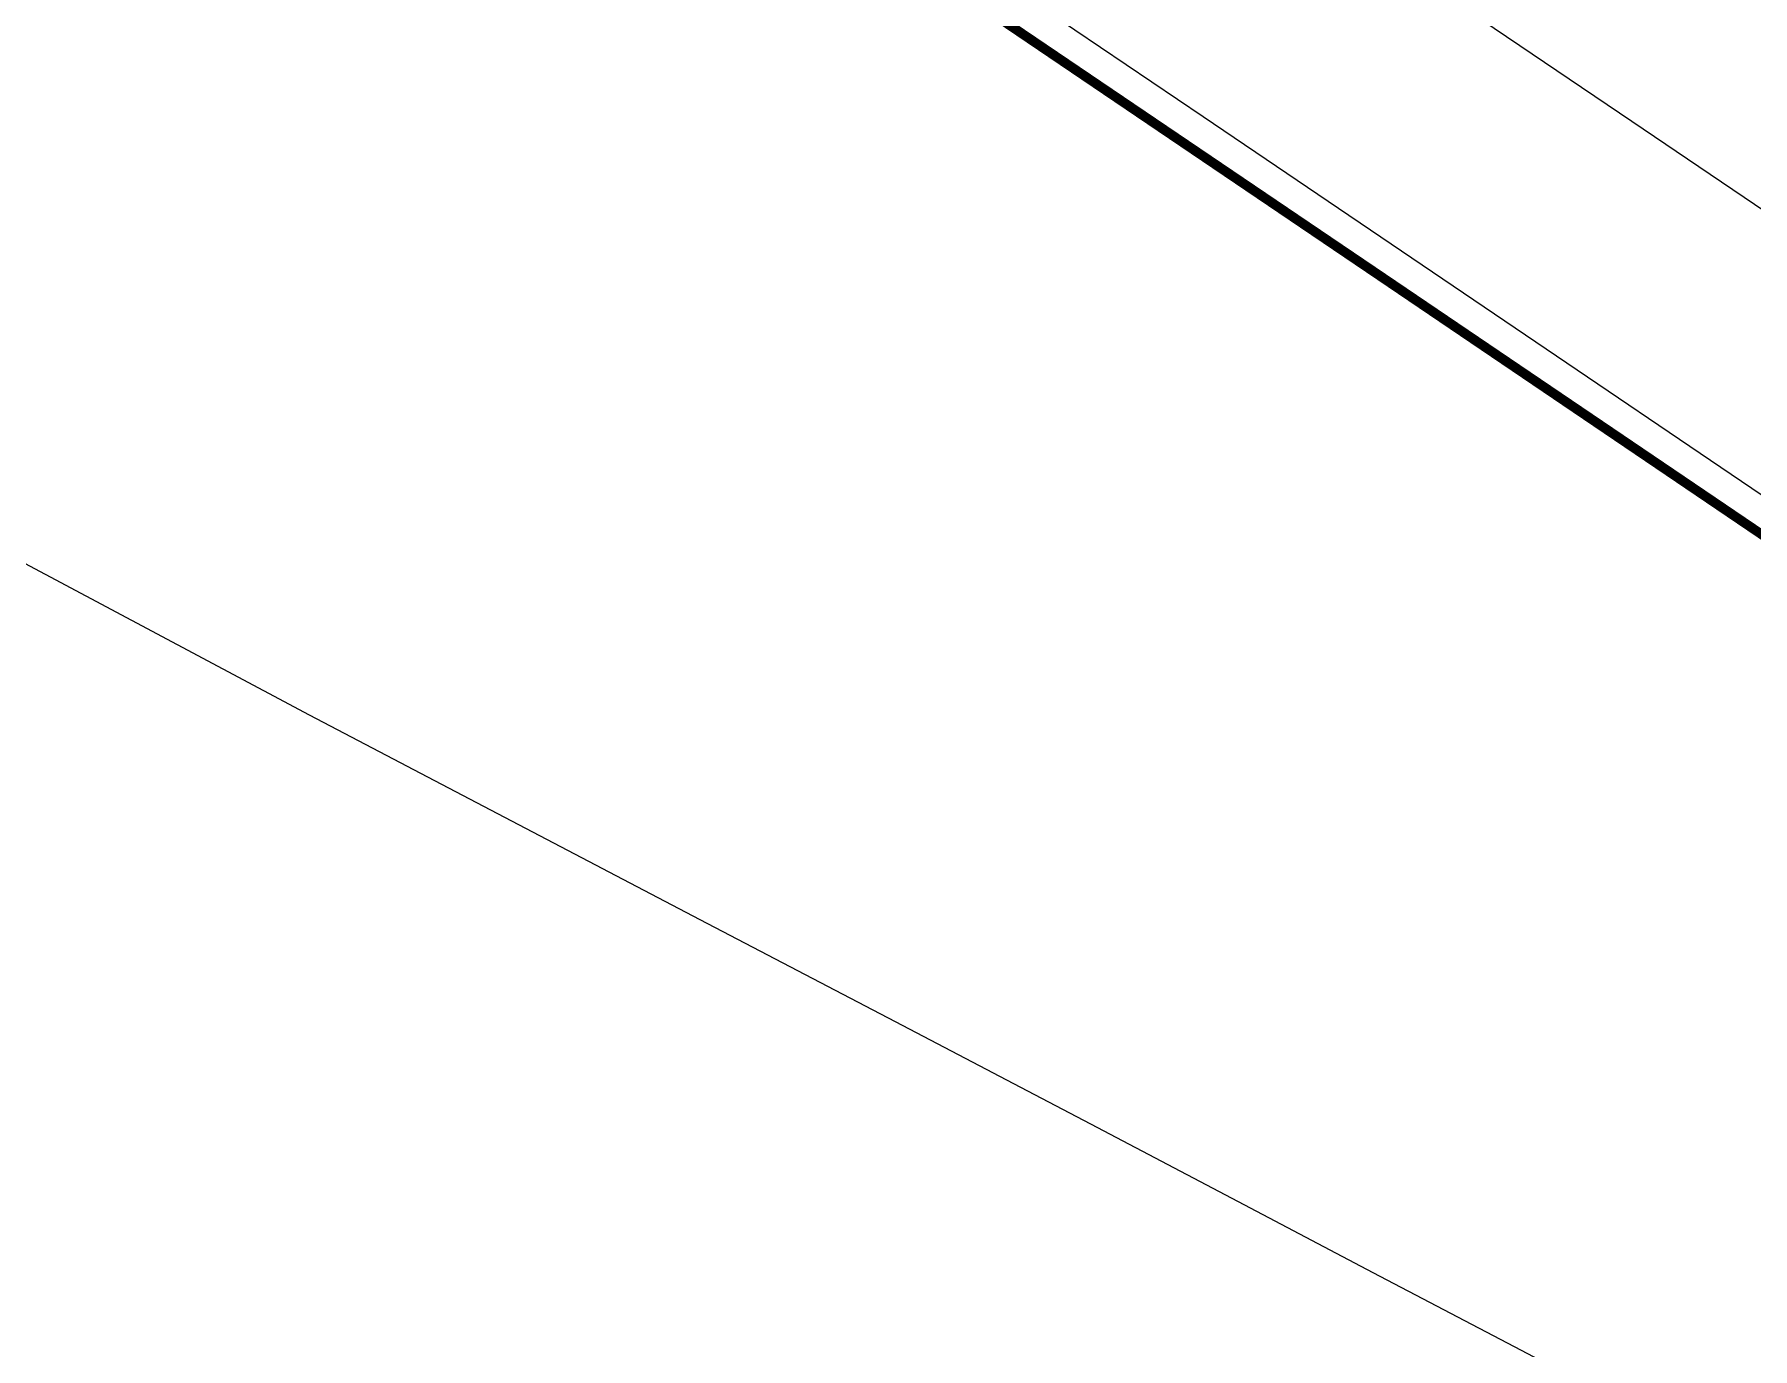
# Model space of a CAD drawing. Extents: x 599509 to 599717, y 117117 to 117381.
# Drawn here: x 599563.6 to 599617.5, y 117291.6 to 117332.9 of the extents above; entities that cross this region are included whole.
import ezdxf

# ---------------------------------------------------------------- set-up
doc = ezdxf.new("R2010")
doc.units = 0
doc.linetypes.add('CHEMINEMENT', pattern=[23, 12, -2, 1, -2, 1, -2, 1, -2])
doc.layers.add('_SDEL_Fourreaux existants', color=7, linetype='Continuous')
doc.layers.add('_SDEL_GLISSIERES Securites', color=6, linetype='Continuous')
doc.styles.get("Standard").update_dxf_attribs({"font": 'arial.ttf'})
doc.linetypes.add('GBA', pattern='A,12.7,-5.08,["GBA",Standard,S=2.54,R=0,X=-2.54,Y=-1.27],-6.35', length=24.13)
doc.linetypes.add('Gs4', pattern='A,12.7,-5.08,["Gs4",Standard,S=2.54,R=0,X=-2.54,Y=-1.27],-5.08', length=22.86)

msp = doc.modelspace()

# ---------------------------------------------------------------- linework, layer by layer
at = {"layer": '_SDEL_Fourreaux existants', "color": 0, "linetype": 'CHEMINEMENT', "ltscale": 0.2, "const_width": 0.3}
msp.add_lwpolyline([(599623.658, 117313.209), (599618.357, 117316.823), (599612.134, 117321.039), (599605.925, 117325.245), (599598.472, 117330.289), (599593.503, 117333.652), (599585.663, 117338.957), (599582.833, 117340.873)], dxfattribs=at)
at = {"layer": '_SDEL_GLISSIERES Securites', "color": 251, "linetype": 'GBA', "ltscale": 1.2}
for points in [[(599648.407, 117297.25), (599641.144, 117302.47), (599633.793, 117307.536), (599628.819, 117310.927), (599621.397, 117315.991), (599606.508, 117326.084), (599600.287, 117330.294), (599593.033, 117335.203), (599586.236, 117339.803), (599578.397, 117345.108), (599572.842, 117348.849), (599567.29, 117352.588), (599561.643, 117356.183)], [(599584.175, 117350.332), (599593.538, 117343.845), (599601.324, 117338.573), (599606.292, 117335.209), (599613.744, 117330.163), (599623.58, 117323.502), (599631.12, 117318.37), (599640.315, 117312.112), (599657.049, 117300.721)]]:
    msp.add_lwpolyline(points, dxfattribs=at)
at = {"layer": '_SDEL_GLISSIERES Securites', "color": 251, "linetype": 'Gs4', "ltscale": 0.8}
msp.add_lwpolyline([(599533.304, 117332.241), (599543.033, 117327.062), (599552.762, 117321.883), (599562.49, 117316.705), (599572.219, 117311.526), (599578.351, 117308.316), (599578.351, 117308.316), (599584.482, 117305.106), (599590.613, 117301.896), (599596.745, 117298.686), (599601.18, 117296.356), (599605.615, 117294.025), (599610.049, 117291.694), (599614.484, 117289.364)], dxfattribs=at)

doc.saveas('drawing.dxf')
